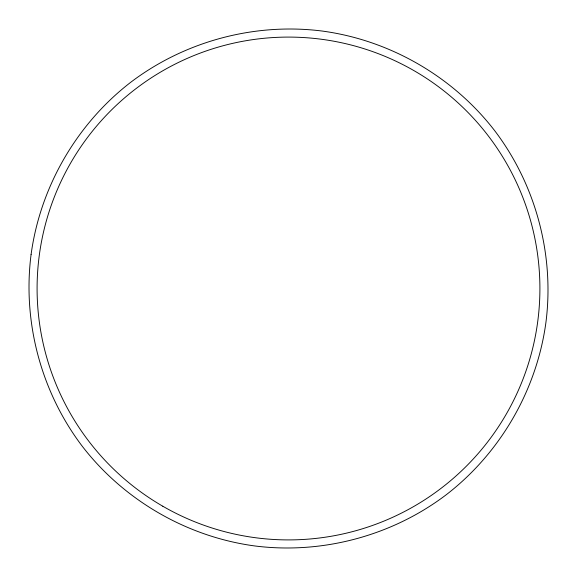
<?xml version="1.0" encoding="UTF-8"?>
<svg xmlns="http://www.w3.org/2000/svg" width="577" height="577" viewBox="0 0 577 577"><rect width="100%" height="100%" fill="white"/><g stroke="black" fill="none" stroke-linecap="round" stroke-linejoin="round"><path stroke-width="0.87" d="M31.071 254.608C22.431 322.204 41.227 392.346 82.504 446.562C124.192 500.468 187.085 536.783 254.608 545.929C322.204 554.569 392.346 535.773 446.562 494.496C500.468 452.808 536.783 389.915 545.929 322.392C554.569 254.796 535.773 184.654 494.496 130.438C452.808 76.532 389.915 40.217 322.392 31.071C254.796 22.431 184.654 41.227 130.438 82.504C76.532 124.192 40.217 187.085 31.071 254.608M162.793 506.224A251.406 251.406 0 0 0 539.906 288.5A251.406 251.406 0 0 0 162.793 70.776A251.406 251.406 0 0 0 162.793 506.224"/></g></svg>
